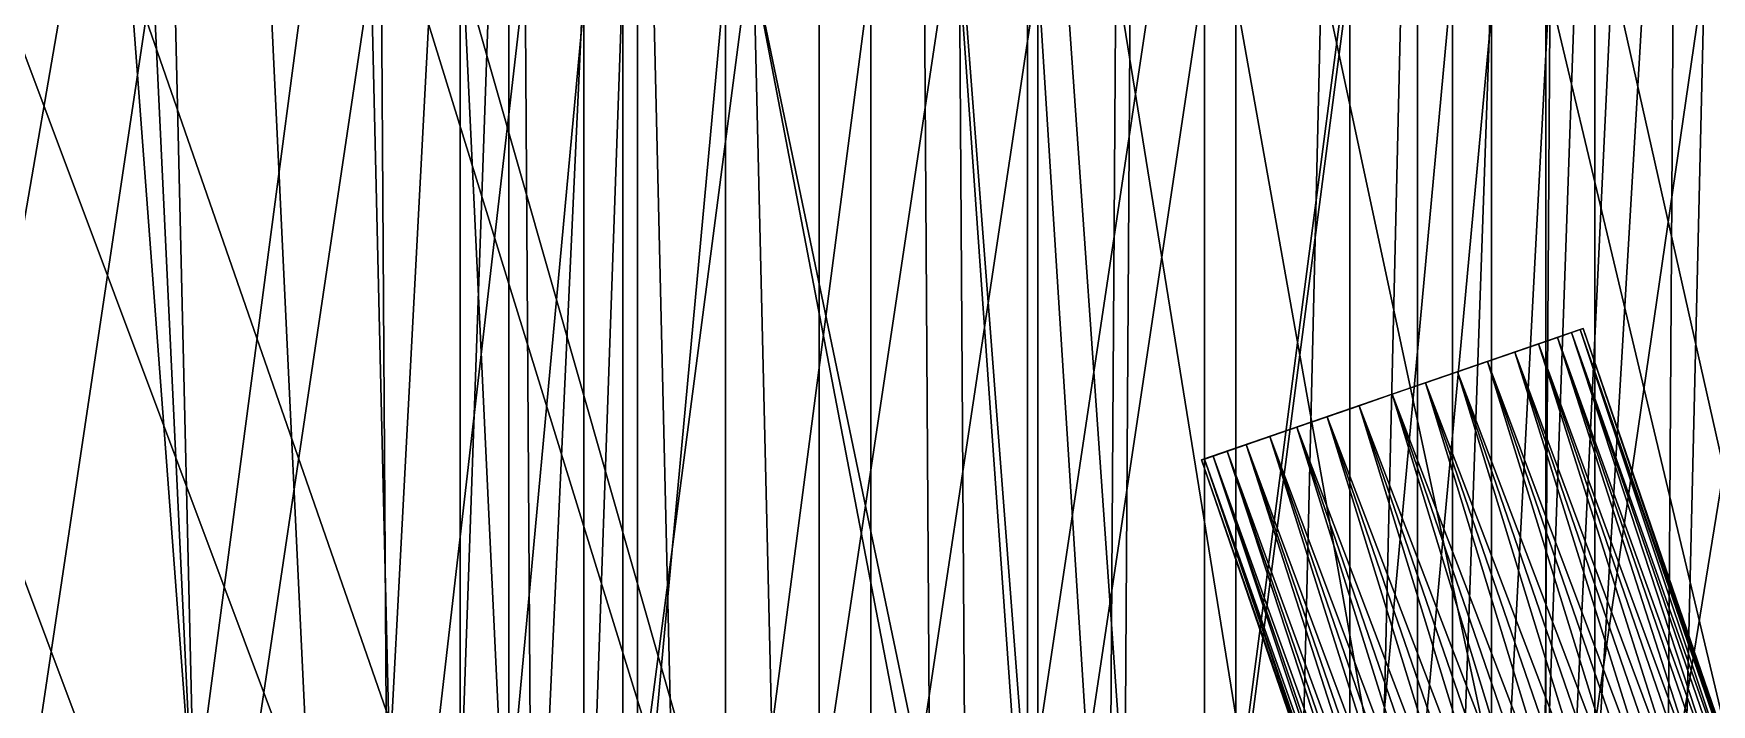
# Model space of a CAD drawing. Header units: metres. Extents: x -2.35 to 2.28, y -2.72 to 2.54.
# Drawn here: x -0.367 to 0.188, y -0.751 to -0.529 of the extents above; entities that cross this region are included whole.
import ezdxf

# ---------------------------------------------------------------- set-up
doc = ezdxf.new("R2010")
doc.units = ezdxf.units.M

msp = doc.modelspace()

# ---------------------------------------------------------------- linework, layer by layer
at = {"layer": 'Cylinder 8'}
for points in [[(0.14524, -0.62665, -0.36021), (0.08221, -0.64835, -0.36021), (0.14428, -0.62698, -0.37179)], [(0.14524, -0.62665, -0.36021), (0.08221, -0.64835, -0.36021), (0.08221, -0.64835, -0.36021)], [(0.14428, -0.62698, -0.34864), (0.08221, -0.64835, -0.36021), (0.14524, -0.62665, -0.36021)], [(0.14428, -0.62698, -0.37179), (0.08221, -0.64835, -0.36021), (0.14144, -0.62796, -0.38302)], [(0.14428, -0.62698, -0.37179), (0.08221, -0.64835, -0.36021), (0.08221, -0.64835, -0.36021)], [(0.14428, -0.62698, -0.34864), (0.08221, -0.64835, -0.36021), (0.08221, -0.64835, -0.36021)], [(0.14144, -0.62796, -0.33741), (0.08221, -0.64835, -0.36021), (0.14428, -0.62698, -0.34864)], [(0.14144, -0.62796, -0.38302), (0.08221, -0.64835, -0.36021), (0.1368, -0.62956, -0.39355)], [(0.14144, -0.62796, -0.38302), (0.08221, -0.64835, -0.36021), (0.08221, -0.64835, -0.36021)], [(0.14144, -0.62796, -0.33741), (0.08221, -0.64835, -0.36021), (0.08221, -0.64835, -0.36021)], [(0.1368, -0.62956, -0.32688), (0.08221, -0.64835, -0.36021), (0.14144, -0.62796, -0.33741)], [(0.1368, -0.62956, -0.39355), (0.08221, -0.64835, -0.36021), (0.13049, -0.63173, -0.40307)], [(0.1368, -0.62956, -0.39355), (0.08221, -0.64835, -0.36021), (0.08221, -0.64835, -0.36021)], [(0.1368, -0.62956, -0.32688), (0.08221, -0.64835, -0.36021), (0.08221, -0.64835, -0.36021)], [(0.13049, -0.63173, -0.31736), (0.08221, -0.64835, -0.36021), (0.1368, -0.62956, -0.32688)], [(0.13049, -0.63173, -0.40307), (0.08221, -0.64835, -0.36021), (0.12272, -0.6344, -0.41128)], [(0.13049, -0.63173, -0.40307), (0.08221, -0.64835, -0.36021), (0.08221, -0.64835, -0.36021)], [(0.13049, -0.63173, -0.31736), (0.08221, -0.64835, -0.36021), (0.08221, -0.64835, -0.36021)], [(0.12272, -0.6344, -0.30914), (0.08221, -0.64835, -0.36021), (0.13049, -0.63173, -0.31736)], [(0.23902, -0.9469, -0.40307), (0.13049, -0.63173, -0.40307), (0.12272, -0.6344, -0.41128)], [(0.13049, -0.63173, -0.40307), (0.12272, -0.6344, -0.41128), (0.12272, -0.6344, -0.41128)], [(0.13049, -0.63173, -0.40307), (0.13049, -0.63173, -0.40307), (0.12272, -0.6344, -0.41128)], [(0.23125, -0.94958, -0.30914), (0.12272, -0.6344, -0.30914), (0.13049, -0.63173, -0.31736)], [(0.12272, -0.6344, -0.30914), (0.13049, -0.63173, -0.31736), (0.13049, -0.63173, -0.31736)], [(0.12272, -0.6344, -0.30914), (0.12272, -0.6344, -0.30914), (0.13049, -0.63173, -0.31736)], [(0.24532, -0.94473, -0.39355), (0.1368, -0.62956, -0.39355), (0.13049, -0.63173, -0.40307)], [(0.1368, -0.62956, -0.39355), (0.13049, -0.63173, -0.40307), (0.13049, -0.63173, -0.40307)], [(0.1368, -0.62956, -0.39355), (0.1368, -0.62956, -0.39355), (0.13049, -0.63173, -0.40307)], [(0.23902, -0.9469, -0.31736), (0.13049, -0.63173, -0.31736), (0.1368, -0.62956, -0.32688)], [(0.13049, -0.63173, -0.31736), (0.1368, -0.62956, -0.32688), (0.1368, -0.62956, -0.32688)], [(0.13049, -0.63173, -0.31736), (0.13049, -0.63173, -0.31736), (0.1368, -0.62956, -0.32688)], [(0.24532, -0.94473, -0.39355), (0.13049, -0.63173, -0.40307), (0.23902, -0.9469, -0.40307)], [(0.23125, -0.94958, -0.30914), (0.13049, -0.63173, -0.31736), (0.23902, -0.9469, -0.31736)], [(0.24996, -0.94313, -0.38302), (0.14144, -0.62796, -0.38302), (0.1368, -0.62956, -0.39355)], [(0.14144, -0.62796, -0.38302), (0.1368, -0.62956, -0.39355), (0.1368, -0.62956, -0.39355)], [(0.14144, -0.62796, -0.38302), (0.14144, -0.62796, -0.38302), (0.1368, -0.62956, -0.39355)], [(0.24532, -0.94473, -0.32688), (0.1368, -0.62956, -0.32688), (0.14144, -0.62796, -0.33741)], [(0.1368, -0.62956, -0.32688), (0.14144, -0.62796, -0.33741), (0.14144, -0.62796, -0.33741)], [(0.1368, -0.62956, -0.32688), (0.1368, -0.62956, -0.32688), (0.14144, -0.62796, -0.33741)], [(0.24996, -0.94313, -0.38302), (0.1368, -0.62956, -0.39355), (0.24532, -0.94473, -0.39355)], [(0.23902, -0.9469, -0.31736), (0.1368, -0.62956, -0.32688), (0.24532, -0.94473, -0.32688)], [(0.25281, -0.94215, -0.37179), (0.14428, -0.62698, -0.37179), (0.14144, -0.62796, -0.38302)], [(0.14428, -0.62698, -0.37179), (0.14144, -0.62796, -0.38302), (0.14144, -0.62796, -0.38302)], [(0.14428, -0.62698, -0.37179), (0.14428, -0.62698, -0.37179), (0.14144, -0.62796, -0.38302)], [(0.24996, -0.94313, -0.33741), (0.14144, -0.62796, -0.33741), (0.14428, -0.62698, -0.34864)], [(0.14144, -0.62796, -0.33741), (0.14428, -0.62698, -0.34864), (0.14428, -0.62698, -0.34864)], [(0.14144, -0.62796, -0.33741), (0.14144, -0.62796, -0.33741), (0.14428, -0.62698, -0.34864)], [(0.25281, -0.94215, -0.37179), (0.14144, -0.62796, -0.38302), (0.24996, -0.94313, -0.38302)], [(0.24532, -0.94473, -0.32688), (0.14144, -0.62796, -0.33741), (0.24996, -0.94313, -0.33741)], [(0.25376, -0.94182, -0.36021), (0.14524, -0.62665, -0.36021), (0.14428, -0.62698, -0.37179)], [(0.14524, -0.62665, -0.36021), (0.14428, -0.62698, -0.37179), (0.14428, -0.62698, -0.37179)], [(0.14524, -0.62665, -0.36021), (0.14524, -0.62665, -0.36021), (0.14428, -0.62698, -0.37179)], [(0.25281, -0.94215, -0.34864), (0.14428, -0.62698, -0.34864), (0.14524, -0.62665, -0.36021)], [(0.14428, -0.62698, -0.34864), (0.14524, -0.62665, -0.36021), (0.14524, -0.62665, -0.36021)], [(0.14428, -0.62698, -0.34864), (0.14428, -0.62698, -0.34864), (0.14524, -0.62665, -0.36021)], [(0.25376, -0.94182, -0.36021), (0.14428, -0.62698, -0.37179), (0.25281, -0.94215, -0.37179)], [(0.24996, -0.94313, -0.33741), (0.14428, -0.62698, -0.34864), (0.25281, -0.94215, -0.34864)], [(0.25281, -0.94215, -0.34864), (0.14524, -0.62665, -0.36021), (0.25376, -0.94182, -0.36021)], [(0.12272, -0.6344, -0.41128), (0.08221, -0.64835, -0.36021), (0.11372, -0.6375, -0.41795)], [(0.12272, -0.6344, -0.41128), (0.08221, -0.64835, -0.36021), (0.08221, -0.64835, -0.36021)], [(0.12272, -0.6344, -0.30914), (0.08221, -0.64835, -0.36021), (0.08221, -0.64835, -0.36021)], [(0.11372, -0.6375, -0.30248), (0.08221, -0.64835, -0.36021), (0.12272, -0.6344, -0.30914)], [(0.11372, -0.6375, -0.41795), (0.08221, -0.64835, -0.36021), (0.10376, -0.64093, -0.42286)], [(0.11372, -0.6375, -0.41795), (0.08221, -0.64835, -0.36021), (0.08221, -0.64835, -0.36021)], [(0.11372, -0.6375, -0.30248), (0.08221, -0.64835, -0.36021), (0.08221, -0.64835, -0.36021)], [(0.10376, -0.64093, -0.29757), (0.08221, -0.64835, -0.36021), (0.11372, -0.6375, -0.30248)], [(0.22225, -0.95267, -0.41795), (0.11372, -0.6375, -0.41795), (0.10376, -0.64093, -0.42286)], [(0.11372, -0.6375, -0.41795), (0.10376, -0.64093, -0.42286), (0.10376, -0.64093, -0.42286)], [(0.11372, -0.6375, -0.41795), (0.11372, -0.6375, -0.41795), (0.10376, -0.64093, -0.42286)], [(0.21229, -0.9561, -0.29757), (0.10376, -0.64093, -0.29757), (0.11372, -0.6375, -0.30248)], [(0.10376, -0.64093, -0.29757), (0.11372, -0.6375, -0.30248), (0.11372, -0.6375, -0.30248)], [(0.10376, -0.64093, -0.29757), (0.10376, -0.64093, -0.29757), (0.11372, -0.6375, -0.30248)], [(0.23125, -0.94958, -0.41128), (0.12272, -0.6344, -0.41128), (0.11372, -0.6375, -0.41795)], [(0.12272, -0.6344, -0.41128), (0.11372, -0.6375, -0.41795), (0.11372, -0.6375, -0.41795)], [(0.12272, -0.6344, -0.41128), (0.12272, -0.6344, -0.41128), (0.11372, -0.6375, -0.41795)], [(0.22225, -0.95267, -0.30248), (0.11372, -0.6375, -0.30248), (0.12272, -0.6344, -0.30914)], [(0.11372, -0.6375, -0.30248), (0.12272, -0.6344, -0.30914), (0.12272, -0.6344, -0.30914)], [(0.11372, -0.6375, -0.30248), (0.11372, -0.6375, -0.30248), (0.12272, -0.6344, -0.30914)], [(0.23125, -0.94958, -0.41128), (0.11372, -0.6375, -0.41795), (0.22225, -0.95267, -0.41795)], [(0.21229, -0.9561, -0.29757), (0.11372, -0.6375, -0.30248), (0.22225, -0.95267, -0.30248)], [(0.23902, -0.9469, -0.40307), (0.12272, -0.6344, -0.41128), (0.23125, -0.94958, -0.41128)], [(0.22225, -0.95267, -0.30248), (0.12272, -0.6344, -0.30914), (0.23125, -0.94958, -0.30914)], [(0.10376, -0.64093, -0.42286), (0.08221, -0.64835, -0.36021), (0.09315, -0.64458, -0.42587)], [(0.10376, -0.64093, -0.42286), (0.08221, -0.64835, -0.36021), (0.08221, -0.64835, -0.36021)], [(0.10376, -0.64093, -0.29757), (0.08221, -0.64835, -0.36021), (0.08221, -0.64835, -0.36021)], [(0.09315, -0.64458, -0.29456), (0.08221, -0.64835, -0.36021), (0.10376, -0.64093, -0.29757)], [(0.21229, -0.9561, -0.42286), (0.10376, -0.64093, -0.42286), (0.09315, -0.64458, -0.42587)], [(0.10376, -0.64093, -0.42286), (0.09315, -0.64458, -0.42587), (0.09315, -0.64458, -0.42587)], [(0.10376, -0.64093, -0.42286), (0.10376, -0.64093, -0.42286), (0.09315, -0.64458, -0.42587)], [(0.20167, -0.95976, -0.29456), (0.09315, -0.64458, -0.29456), (0.10376, -0.64093, -0.29757)], [(0.09315, -0.64458, -0.29456), (0.10376, -0.64093, -0.29757), (0.10376, -0.64093, -0.29757)], [(0.09315, -0.64458, -0.29456), (0.09315, -0.64458, -0.29456), (0.10376, -0.64093, -0.29757)], [(0.22225, -0.95267, -0.41795), (0.10376, -0.64093, -0.42286), (0.21229, -0.9561, -0.42286)], [(0.20167, -0.95976, -0.29456), (0.10376, -0.64093, -0.29757), (0.21229, -0.9561, -0.29757)], [(0.01917, -0.67006, -0.36021), (0.08221, -0.64835, -0.36021), (0.02013, -0.66973, -0.34864)], [(0.01917, -0.67006, -0.36021), (0.08221, -0.64835, -0.36021), (0.08221, -0.64835, -0.36021)], [(0.02013, -0.66973, -0.37179), (0.08221, -0.64835, -0.36021), (0.01917, -0.67006, -0.36021)], [(0.02013, -0.66973, -0.34864), (0.08221, -0.64835, -0.36021), (0.02297, -0.66875, -0.33741)], [(0.02013, -0.66973, -0.34864), (0.08221, -0.64835, -0.36021), (0.08221, -0.64835, -0.36021)], [(0.02013, -0.66973, -0.37179), (0.08221, -0.64835, -0.36021), (0.08221, -0.64835, -0.36021)], [(0.02297, -0.66875, -0.38302), (0.08221, -0.64835, -0.36021), (0.02013, -0.66973, -0.37179)], [(0.02297, -0.66875, -0.33741), (0.08221, -0.64835, -0.36021), (0.02762, -0.66715, -0.32688)], [(0.02297, -0.66875, -0.33741), (0.08221, -0.64835, -0.36021), (0.08221, -0.64835, -0.36021)], [(0.02297, -0.66875, -0.38302), (0.08221, -0.64835, -0.36021), (0.08221, -0.64835, -0.36021)], [(0.02762, -0.66715, -0.39355), (0.08221, -0.64835, -0.36021), (0.02297, -0.66875, -0.38302)], [(0.02762, -0.66715, -0.32688), (0.08221, -0.64835, -0.36021), (0.03392, -0.66498, -0.31736)], [(0.02762, -0.66715, -0.32688), (0.08221, -0.64835, -0.36021), (0.08221, -0.64835, -0.36021)], [(0.02762, -0.66715, -0.39355), (0.08221, -0.64835, -0.36021), (0.08221, -0.64835, -0.36021)], [(0.03392, -0.66498, -0.40307), (0.08221, -0.64835, -0.36021), (0.02762, -0.66715, -0.39355)], [(0.03392, -0.66498, -0.31736), (0.08221, -0.64835, -0.36021), (0.04169, -0.6623, -0.30914)], [(0.03392, -0.66498, -0.31736), (0.08221, -0.64835, -0.36021), (0.08221, -0.64835, -0.36021)], [(0.03392, -0.66498, -0.40307), (0.08221, -0.64835, -0.36021), (0.08221, -0.64835, -0.36021)], [(0.04169, -0.6623, -0.41128), (0.08221, -0.64835, -0.36021), (0.03392, -0.66498, -0.40307)], [(0.04169, -0.6623, -0.30914), (0.08221, -0.64835, -0.36021), (0.05069, -0.65921, -0.30248)], [(0.04169, -0.6623, -0.30914), (0.08221, -0.64835, -0.36021), (0.08221, -0.64835, -0.36021)], [(0.04169, -0.6623, -0.41128), (0.08221, -0.64835, -0.36021), (0.08221, -0.64835, -0.36021)], [(0.05069, -0.65921, -0.41795), (0.08221, -0.64835, -0.36021), (0.04169, -0.6623, -0.41128)], [(0.05069, -0.65921, -0.30248), (0.08221, -0.64835, -0.36021), (0.06065, -0.65578, -0.29757)], [(0.05069, -0.65921, -0.30248), (0.08221, -0.64835, -0.36021), (0.08221, -0.64835, -0.36021)], [(0.05069, -0.65921, -0.41795), (0.08221, -0.64835, -0.36021), (0.08221, -0.64835, -0.36021)], [(0.06065, -0.65578, -0.42286), (0.08221, -0.64835, -0.36021), (0.05069, -0.65921, -0.41795)], [(0.06065, -0.65578, -0.29757), (0.08221, -0.64835, -0.36021), (0.07126, -0.65212, -0.29456)], [(0.06065, -0.65578, -0.29757), (0.08221, -0.64835, -0.36021), (0.08221, -0.64835, -0.36021)], [(0.06065, -0.65578, -0.42286), (0.08221, -0.64835, -0.36021), (0.08221, -0.64835, -0.36021)], [(0.07126, -0.65212, -0.42587), (0.08221, -0.64835, -0.36021), (0.06065, -0.65578, -0.42286)], [(0.17978, -0.9673, -0.29456), (0.07126, -0.65212, -0.29456), (0.08221, -0.64835, -0.29355)], [(0.07126, -0.65212, -0.29456), (0.08221, -0.64835, -0.29355), (0.08221, -0.64835, -0.29355)], [(0.07126, -0.65212, -0.29456), (0.07126, -0.65212, -0.29456), (0.08221, -0.64835, -0.29355)], [(0.07126, -0.65212, -0.29456), (0.08221, -0.64835, -0.36021), (0.08221, -0.64835, -0.29355)], [(0.07126, -0.65212, -0.29456), (0.08221, -0.64835, -0.36021), (0.08221, -0.64835, -0.36021)], [(0.07126, -0.65212, -0.42587), (0.08221, -0.64835, -0.36021), (0.08221, -0.64835, -0.36021)], [(0.19073, -0.96353, -0.42688), (0.08221, -0.64835, -0.42688), (0.07126, -0.65212, -0.42587)], [(0.08221, -0.64835, -0.42688), (0.07126, -0.65212, -0.42587), (0.07126, -0.65212, -0.42587)], [(0.08221, -0.64835, -0.42688), (0.08221, -0.64835, -0.42688), (0.07126, -0.65212, -0.42587)], [(0.08221, -0.64835, -0.42688), (0.08221, -0.64835, -0.36021), (0.07126, -0.65212, -0.42587)], [(0.20167, -0.95976, -0.42587), (0.09315, -0.64458, -0.42587), (0.08221, -0.64835, -0.42688)], [(0.09315, -0.64458, -0.42587), (0.08221, -0.64835, -0.42688), (0.08221, -0.64835, -0.42688)], [(0.09315, -0.64458, -0.42587), (0.09315, -0.64458, -0.42587), (0.08221, -0.64835, -0.42688)], [(0.09315, -0.64458, -0.42587), (0.08221, -0.64835, -0.36021), (0.08221, -0.64835, -0.42688)], [(0.09315, -0.64458, -0.42587), (0.08221, -0.64835, -0.36021), (0.08221, -0.64835, -0.36021)], [(0.09315, -0.64458, -0.29456), (0.08221, -0.64835, -0.36021), (0.08221, -0.64835, -0.36021)], [(0.19073, -0.96353, -0.29355), (0.08221, -0.64835, -0.29355), (0.09315, -0.64458, -0.29456)], [(0.08221, -0.64835, -0.29355), (0.09315, -0.64458, -0.29456), (0.09315, -0.64458, -0.29456)], [(0.08221, -0.64835, -0.29355), (0.08221, -0.64835, -0.29355), (0.09315, -0.64458, -0.29456)], [(0.08221, -0.64835, -0.29355), (0.08221, -0.64835, -0.36021), (0.09315, -0.64458, -0.29456)], [(0.17978, -0.9673, -0.29456), (0.08221, -0.64835, -0.29355), (0.19073, -0.96353, -0.29355)], [(0.08221, -0.64835, -0.42688), (0.08221, -0.64835, -0.36021), (0.08221, -0.64835, -0.36021)], [(0.20167, -0.95976, -0.42587), (0.08221, -0.64835, -0.42688), (0.19073, -0.96353, -0.42688)], [(0.08221, -0.64835, -0.29355), (0.08221, -0.64835, -0.36021), (0.08221, -0.64835, -0.36021)], [(0.21229, -0.9561, -0.42286), (0.09315, -0.64458, -0.42587), (0.20167, -0.95976, -0.42587)], [(0.19073, -0.96353, -0.29355), (0.09315, -0.64458, -0.29456), (0.20167, -0.95976, -0.29456)], [(0.16917, -0.97095, -0.29757), (0.06065, -0.65578, -0.29757), (0.07126, -0.65212, -0.29456)], [(0.06065, -0.65578, -0.29757), (0.07126, -0.65212, -0.29456), (0.07126, -0.65212, -0.29456)], [(0.06065, -0.65578, -0.29757), (0.06065, -0.65578, -0.29757), (0.07126, -0.65212, -0.29456)], [(0.17978, -0.9673, -0.42587), (0.07126, -0.65212, -0.42587), (0.06065, -0.65578, -0.42286)], [(0.07126, -0.65212, -0.42587), (0.06065, -0.65578, -0.42286), (0.06065, -0.65578, -0.42286)], [(0.07126, -0.65212, -0.42587), (0.07126, -0.65212, -0.42587), (0.06065, -0.65578, -0.42286)], [(0.16917, -0.97095, -0.29757), (0.07126, -0.65212, -0.29456), (0.17978, -0.9673, -0.29456)], [(0.19073, -0.96353, -0.42688), (0.07126, -0.65212, -0.42587), (0.17978, -0.9673, -0.42587)], [(0.15021, -0.97748, -0.30914), (0.04169, -0.6623, -0.30914), (0.05069, -0.65921, -0.30248)], [(0.04169, -0.6623, -0.30914), (0.05069, -0.65921, -0.30248), (0.05069, -0.65921, -0.30248)], [(0.04169, -0.6623, -0.30914), (0.04169, -0.6623, -0.30914), (0.05069, -0.65921, -0.30248)], [(0.15921, -0.97438, -0.41795), (0.05069, -0.65921, -0.41795), (0.04169, -0.6623, -0.41128)], [(0.05069, -0.65921, -0.41795), (0.04169, -0.6623, -0.41128), (0.04169, -0.6623, -0.41128)], [(0.05069, -0.65921, -0.41795), (0.05069, -0.65921, -0.41795), (0.04169, -0.6623, -0.41128)], [(0.15921, -0.97438, -0.30248), (0.05069, -0.65921, -0.30248), (0.06065, -0.65578, -0.29757)], [(0.05069, -0.65921, -0.30248), (0.06065, -0.65578, -0.29757), (0.06065, -0.65578, -0.29757)], [(0.05069, -0.65921, -0.30248), (0.05069, -0.65921, -0.30248), (0.06065, -0.65578, -0.29757)], [(0.16917, -0.97095, -0.42286), (0.06065, -0.65578, -0.42286), (0.05069, -0.65921, -0.41795)], [(0.06065, -0.65578, -0.42286), (0.05069, -0.65921, -0.41795), (0.05069, -0.65921, -0.41795)], [(0.06065, -0.65578, -0.42286), (0.06065, -0.65578, -0.42286), (0.05069, -0.65921, -0.41795)], [(0.15021, -0.97748, -0.30914), (0.05069, -0.65921, -0.30248), (0.15921, -0.97438, -0.30248)], [(0.16917, -0.97095, -0.42286), (0.05069, -0.65921, -0.41795), (0.15921, -0.97438, -0.41795)], [(0.15921, -0.97438, -0.30248), (0.06065, -0.65578, -0.29757), (0.16917, -0.97095, -0.29757)], [(0.17978, -0.9673, -0.42587), (0.06065, -0.65578, -0.42286), (0.16917, -0.97095, -0.42286)], [(0.13614, -0.98232, -0.32688), (0.02762, -0.66715, -0.32688), (0.03392, -0.66498, -0.31736)], [(0.02762, -0.66715, -0.32688), (0.03392, -0.66498, -0.31736), (0.03392, -0.66498, -0.31736)], [(0.02762, -0.66715, -0.32688), (0.02762, -0.66715, -0.32688), (0.03392, -0.66498, -0.31736)], [(0.14244, -0.98015, -0.40307), (0.03392, -0.66498, -0.40307), (0.02762, -0.66715, -0.39355)], [(0.03392, -0.66498, -0.40307), (0.02762, -0.66715, -0.39355), (0.02762, -0.66715, -0.39355)], [(0.03392, -0.66498, -0.40307), (0.03392, -0.66498, -0.40307), (0.02762, -0.66715, -0.39355)], [(0.14244, -0.98015, -0.31736), (0.03392, -0.66498, -0.31736), (0.04169, -0.6623, -0.30914)], [(0.03392, -0.66498, -0.31736), (0.04169, -0.6623, -0.30914), (0.04169, -0.6623, -0.30914)], [(0.03392, -0.66498, -0.31736), (0.03392, -0.66498, -0.31736), (0.04169, -0.6623, -0.30914)], [(0.15021, -0.97748, -0.41128), (0.04169, -0.6623, -0.41128), (0.03392, -0.66498, -0.40307)], [(0.04169, -0.6623, -0.41128), (0.03392, -0.66498, -0.40307), (0.03392, -0.66498, -0.40307)], [(0.04169, -0.6623, -0.41128), (0.04169, -0.6623, -0.41128), (0.03392, -0.66498, -0.40307)], [(0.13614, -0.98232, -0.32688), (0.03392, -0.66498, -0.31736), (0.14244, -0.98015, -0.31736)], [(0.15021, -0.97748, -0.41128), (0.03392, -0.66498, -0.40307), (0.14244, -0.98015, -0.40307)], [(0.14244, -0.98015, -0.31736), (0.04169, -0.6623, -0.30914), (0.15021, -0.97748, -0.30914)], [(0.15921, -0.97438, -0.41795), (0.04169, -0.6623, -0.41128), (0.15021, -0.97748, -0.41128)], [(0.12769, -0.98523, -0.36021), (0.01917, -0.67006, -0.36021), (0.02013, -0.66973, -0.34864)], [(0.01917, -0.67006, -0.36021), (0.02013, -0.66973, -0.34864), (0.02013, -0.66973, -0.34864)], [(0.01917, -0.67006, -0.36021), (0.01917, -0.67006, -0.36021), (0.02013, -0.66973, -0.34864)], [(0.12865, -0.9849, -0.37179), (0.02013, -0.66973, -0.37179), (0.01917, -0.67006, -0.36021)], [(0.02013, -0.66973, -0.37179), (0.01917, -0.67006, -0.36021), (0.01917, -0.67006, -0.36021)], [(0.02013, -0.66973, -0.37179), (0.02013, -0.66973, -0.37179), (0.01917, -0.67006, -0.36021)], [(0.12865, -0.9849, -0.37179), (0.01917, -0.67006, -0.36021), (0.12769, -0.98523, -0.36021)], [(0.12865, -0.9849, -0.34864), (0.02013, -0.66973, -0.34864), (0.02297, -0.66875, -0.33741)], [(0.02013, -0.66973, -0.34864), (0.02297, -0.66875, -0.33741), (0.02297, -0.66875, -0.33741)], [(0.02013, -0.66973, -0.34864), (0.02013, -0.66973, -0.34864), (0.02297, -0.66875, -0.33741)], [(0.1315, -0.98392, -0.38302), (0.02297, -0.66875, -0.38302), (0.02013, -0.66973, -0.37179)], [(0.02297, -0.66875, -0.38302), (0.02013, -0.66973, -0.37179), (0.02013, -0.66973, -0.37179)], [(0.02297, -0.66875, -0.38302), (0.02297, -0.66875, -0.38302), (0.02013, -0.66973, -0.37179)], [(0.12769, -0.98523, -0.36021), (0.02013, -0.66973, -0.34864), (0.12865, -0.9849, -0.34864)], [(0.1315, -0.98392, -0.38302), (0.02013, -0.66973, -0.37179), (0.12865, -0.9849, -0.37179)], [(0.1315, -0.98392, -0.33741), (0.02297, -0.66875, -0.33741), (0.02762, -0.66715, -0.32688)], [(0.02297, -0.66875, -0.33741), (0.02762, -0.66715, -0.32688), (0.02762, -0.66715, -0.32688)], [(0.02297, -0.66875, -0.33741), (0.02297, -0.66875, -0.33741), (0.02762, -0.66715, -0.32688)], [(0.13614, -0.98232, -0.39355), (0.02762, -0.66715, -0.39355), (0.02297, -0.66875, -0.38302)], [(0.02762, -0.66715, -0.39355), (0.02297, -0.66875, -0.38302), (0.02297, -0.66875, -0.38302)], [(0.02762, -0.66715, -0.39355), (0.02762, -0.66715, -0.39355), (0.02297, -0.66875, -0.38302)], [(0.12865, -0.9849, -0.34864), (0.02297, -0.66875, -0.33741), (0.1315, -0.98392, -0.33741)], [(0.13614, -0.98232, -0.39355), (0.02297, -0.66875, -0.38302), (0.1315, -0.98392, -0.38302)], [(0.1315, -0.98392, -0.33741), (0.02762, -0.66715, -0.32688), (0.13614, -0.98232, -0.32688)], [(0.14244, -0.98015, -0.40307), (0.02762, -0.66715, -0.39355), (0.13614, -0.98232, -0.39355)]]:
    msp.add_3dface(points, dxfattribs=at)
at = {"layer": 'Prism 4'}
for points in [[(-0.27571, -0.78713, -0.14443), (-0.44783, -0.32815, -0.11919), (-0.41341, -0.78713, -0.11288)], [(-0.27571, -0.78713, -0.14443), (-0.2975, -0.32815, -0.15306), (-0.44783, -0.32815, -0.11919)], [(-0.40389, -0.78713, 0.11405), (-0.42567, -0.32815, 0.13131), (-0.32456, -0.32815, 0.16838)], [(-0.40389, -0.78713, 0.11405), (-0.32456, -0.32815, 0.16838), (-0.3138, -0.78713, 0.14708)], [(-0.3138, -0.78713, 0.14708), (-0.32456, -0.32815, 0.16838), (-0.25304, -0.32815, 0.19461)], [(-0.3138, -0.78713, 0.14708), (-0.25304, -0.32815, 0.19461), (-0.25008, -0.78713, 0.17045)], [(-0.1556, -0.78713, -0.17196), (-0.2975, -0.32815, -0.15306), (-0.27571, -0.78713, -0.14443)], [(-0.1556, -0.78713, -0.17196), (-0.16635, -0.32815, -0.18261), (-0.2975, -0.32815, -0.15306)], [(-0.25008, -0.78713, 0.17045), (-0.25304, -0.32815, 0.19461), (-0.22591, -0.32815, 0.20455)], [(-0.25008, -0.78713, 0.17045), (-0.22591, -0.32815, 0.20455), (-0.22591, -0.78713, 0.17931)], [(-0.22591, -0.78713, 0.17931), (-0.2098, -0.32815, 0.20455), (-0.2098, -0.78713, 0.17931)], [(-0.22591, -0.78713, 0.17931), (-0.22591, -0.32815, 0.20455), (-0.2098, -0.32815, 0.20455)], [(-0.2098, -0.78713, 0.17931), (-0.16731, -0.32815, 0.20455), (-0.16731, -0.78713, 0.17931)], [(-0.2098, -0.78713, 0.17931), (-0.2098, -0.32815, 0.20455), (-0.16731, -0.32815, 0.20455)], [(-0.16731, -0.78713, 0.17931), (-0.10726, -0.32815, 0.20455), (-0.10726, -0.78713, 0.17931)], [(-0.16731, -0.78713, 0.17931), (-0.16731, -0.32815, 0.20455), (-0.10726, -0.32815, 0.20455)], [(-0.07063, -0.78713, -0.19143), (-0.16635, -0.32815, -0.18261), (-0.1556, -0.78713, -0.17196)], [(-0.07063, -0.78713, -0.19143), (-0.07359, -0.32815, -0.20351), (-0.16635, -0.32815, -0.18261)], [(-0.10726, -0.78713, 0.17931), (-0.03841, -0.32815, 0.20455), (-0.03841, -0.78713, 0.17931)], [(-0.10726, -0.78713, 0.17931), (-0.10726, -0.32815, 0.20455), (-0.03841, -0.32815, 0.20455)], [(-0.03841, -0.78713, -0.19882), (-0.07359, -0.32815, -0.20351), (-0.07063, -0.78713, -0.19143)], [(-0.03841, -0.78713, -0.19882), (-0.03841, -0.32815, -0.21144), (-0.07359, -0.32815, -0.20351)], [(-0.00618, -0.78713, -0.19143), (-0.03841, -0.32815, -0.21144), (-0.03841, -0.78713, -0.19882)], [(-0.00618, -0.78713, -0.19143), (-0.00322, -0.32815, -0.20351), (-0.03841, -0.32815, -0.21144)], [(-0.03841, -0.78713, 0.17931), (0.03044, -0.32815, 0.20455), (0.03044, -0.78713, 0.17931)], [(-0.03841, -0.78713, 0.17931), (-0.03841, -0.32815, 0.20455), (0.03044, -0.32815, 0.20455)], [(0.07878, -0.78713, -0.17196), (-0.00322, -0.32815, -0.20351), (-0.00618, -0.78713, -0.19143)], [(0.07878, -0.78713, -0.17196), (0.08954, -0.32815, -0.18261), (-0.00322, -0.32815, -0.20351)], [(0.03044, -0.78713, 0.17931), (0.0905, -0.32815, 0.20455), (0.0905, -0.78713, 0.17931)], [(0.03044, -0.78713, 0.17931), (0.03044, -0.32815, 0.20455), (0.0905, -0.32815, 0.20455)], [(0.1989, -0.78713, -0.14443), (0.08954, -0.32815, -0.18261), (0.07878, -0.78713, -0.17196)], [(0.1989, -0.78713, -0.14443), (0.22068, -0.32815, -0.15306), (0.08954, -0.32815, -0.18261)], [(0.0905, -0.78713, 0.17931), (0.13298, -0.32815, 0.20455), (0.13298, -0.78713, 0.17931)], [(0.0905, -0.78713, 0.17931), (0.0905, -0.32815, 0.20455), (0.13298, -0.32815, 0.20455)], [(0.13298, -0.78713, 0.17931), (0.14909, -0.32815, 0.20455), (0.14909, -0.78713, 0.17931)], [(0.13298, -0.78713, 0.17931), (0.13298, -0.32815, 0.20455), (0.14909, -0.32815, 0.20455)], [(0.14909, -0.78713, 0.17931), (0.17622, -0.32815, 0.19461), (0.17326, -0.78713, 0.17045)], [(0.14909, -0.78713, 0.17931), (0.14909, -0.32815, 0.20455), (0.17622, -0.32815, 0.19461)], [(0.17326, -0.78713, 0.17045), (0.24774, -0.32815, 0.16838), (0.23698, -0.78713, 0.14708)], [(0.17326, -0.78713, 0.17045), (0.17622, -0.32815, 0.19461), (0.24774, -0.32815, 0.16838)]]:
    msp.add_3dface(points, dxfattribs=at)
at = {"layer": 'Prism 5'}
for points in [[(-0.3075, -0.87612, 0.06367), (-0.44521, -0.50889, 0.06735), (-0.40755, -0.87612, 0.06793)], [(-0.3075, -0.87612, 0.06367), (-0.33504, -0.50889, 0.06276), (-0.44521, -0.50889, 0.06735)], [(-0.38251, -0.87612, 0.08842), (-0.41005, -0.50889, 0.09026), (-0.32742, -0.50889, 0.09577)], [(-0.38251, -0.87612, 0.08842), (-0.32742, -0.50889, 0.09577), (-0.30999, -0.87612, 0.09326)], [(-0.20744, -0.87612, 0.05942), (-0.33504, -0.50889, 0.06276), (-0.3075, -0.87612, 0.06367)], [(-0.20744, -0.87612, 0.05942), (-0.22487, -0.50889, 0.05816), (-0.33504, -0.50889, 0.06276)], [(-0.30999, -0.87612, 0.09326), (-0.32742, -0.50889, 0.09577), (-0.25534, -0.50889, 0.10057)], [(-0.30999, -0.87612, 0.09326), (-0.25534, -0.50889, 0.10057), (-0.24673, -0.87612, 0.09747)], [(-0.24673, -0.87612, 0.09747), (-0.25534, -0.50889, 0.10057), (-0.20436, -0.50889, 0.10397)], [(-0.24673, -0.87612, 0.09747), (-0.20436, -0.50889, 0.10397), (-0.20199, -0.87612, 0.10046)], [(-0.12016, -0.87612, 0.05571), (-0.22487, -0.50889, 0.05816), (-0.20744, -0.87612, 0.05942)], [(-0.12016, -0.87612, 0.05571), (-0.12876, -0.50889, 0.05416), (-0.22487, -0.50889, 0.05816)], [(-0.20199, -0.87612, 0.10046), (-0.20436, -0.50889, 0.10397), (-0.18502, -0.50889, 0.10526)], [(-0.20199, -0.87612, 0.10046), (-0.18502, -0.50889, 0.10526), (-0.18502, -0.87612, 0.10159)], [(-0.18502, -0.87612, 0.10159), (-0.17213, -0.50889, 0.10526), (-0.17213, -0.87612, 0.10159)], [(-0.18502, -0.87612, 0.10159), (-0.18502, -0.50889, 0.10526), (-0.17213, -0.50889, 0.10526)], [(-0.17213, -0.87612, 0.10159), (-0.13814, -0.50889, 0.10526), (-0.13814, -0.87612, 0.10159)], [(-0.17213, -0.87612, 0.10159), (-0.17213, -0.50889, 0.10526), (-0.13814, -0.50889, 0.10526)], [(-0.13814, -0.87612, 0.10159), (-0.09009, -0.50889, 0.10526), (-0.09009, -0.87612, 0.10159)], [(-0.13814, -0.87612, 0.10159), (-0.13814, -0.50889, 0.10526), (-0.09009, -0.50889, 0.10526)], [(-0.05842, -0.87612, 0.05309), (-0.12876, -0.50889, 0.05416), (-0.12016, -0.87612, 0.05571)], [(-0.05842, -0.87612, 0.05309), (-0.06079, -0.50889, 0.05133), (-0.12876, -0.50889, 0.05416)], [(-0.09009, -0.87612, 0.10159), (-0.035, -0.50889, 0.10526), (-0.035, -0.87612, 0.10159)], [(-0.09009, -0.87612, 0.10159), (-0.09009, -0.50889, 0.10526), (-0.035, -0.50889, 0.10526)], [(-0.035, -0.87612, 0.05209), (-0.06079, -0.50889, 0.05133), (-0.05842, -0.87612, 0.05309)], [(-0.035, -0.87612, 0.05209), (-0.035, -0.50889, 0.05025), (-0.06079, -0.50889, 0.05133)], [(-0.01158, -0.87612, 0.05309), (-0.035, -0.50889, 0.05025), (-0.035, -0.87612, 0.05209)], [(-0.01158, -0.87612, 0.05309), (-0.00922, -0.50889, 0.05133), (-0.035, -0.50889, 0.05025)], [(-0.035, -0.87612, 0.10159), (0.02008, -0.50889, 0.10526), (0.02008, -0.87612, 0.10159)], [(-0.035, -0.87612, 0.10159), (-0.035, -0.50889, 0.10526), (0.02008, -0.50889, 0.10526)], [(0.05015, -0.87612, 0.05571), (-0.00922, -0.50889, 0.05133), (-0.01158, -0.87612, 0.05309)], [(0.05015, -0.87612, 0.05571), (0.05876, -0.50889, 0.05416), (-0.00922, -0.50889, 0.05133)], [(0.02008, -0.87612, 0.10159), (0.06814, -0.50889, 0.10526), (0.06814, -0.87612, 0.10159)], [(0.02008, -0.87612, 0.10159), (0.02008, -0.50889, 0.10526), (0.06814, -0.50889, 0.10526)], [(0.13744, -0.87612, 0.05942), (0.05876, -0.50889, 0.05416), (0.05015, -0.87612, 0.05571)], [(0.13744, -0.87612, 0.05942), (0.15487, -0.50889, 0.05816), (0.05876, -0.50889, 0.05416)], [(0.06814, -0.87612, 0.10159), (0.10213, -0.50889, 0.10526), (0.10213, -0.87612, 0.10159)], [(0.06814, -0.87612, 0.10159), (0.06814, -0.50889, 0.10526), (0.10213, -0.50889, 0.10526)], [(0.10213, -0.87612, 0.10159), (0.11502, -0.50889, 0.10526), (0.11502, -0.87612, 0.10159)], [(0.10213, -0.87612, 0.10159), (0.10213, -0.50889, 0.10526), (0.11502, -0.50889, 0.10526)], [(0.11502, -0.87612, 0.10159), (0.13436, -0.50889, 0.10397), (0.13199, -0.87612, 0.10046)], [(0.11502, -0.87612, 0.10159), (0.11502, -0.50889, 0.10526), (0.13436, -0.50889, 0.10397)], [(0.13199, -0.87612, 0.10046), (0.18534, -0.50889, 0.10057), (0.17673, -0.87612, 0.09747)], [(0.13199, -0.87612, 0.10046), (0.13436, -0.50889, 0.10397), (0.18534, -0.50889, 0.10057)], [(0.23749, -0.87612, 0.06367), (0.15487, -0.50889, 0.05816), (0.13744, -0.87612, 0.05942)], [(0.23749, -0.87612, 0.06367), (0.26504, -0.50889, 0.06276), (0.15487, -0.50889, 0.05816)], [(0.17673, -0.87612, 0.09747), (0.25742, -0.50889, 0.09577), (0.23999, -0.87612, 0.09326)], [(0.17673, -0.87612, 0.09747), (0.18534, -0.50889, 0.10057), (0.25742, -0.50889, 0.09577)]]:
    msp.add_3dface(points, dxfattribs=at)

doc.saveas('drawing.dxf')
